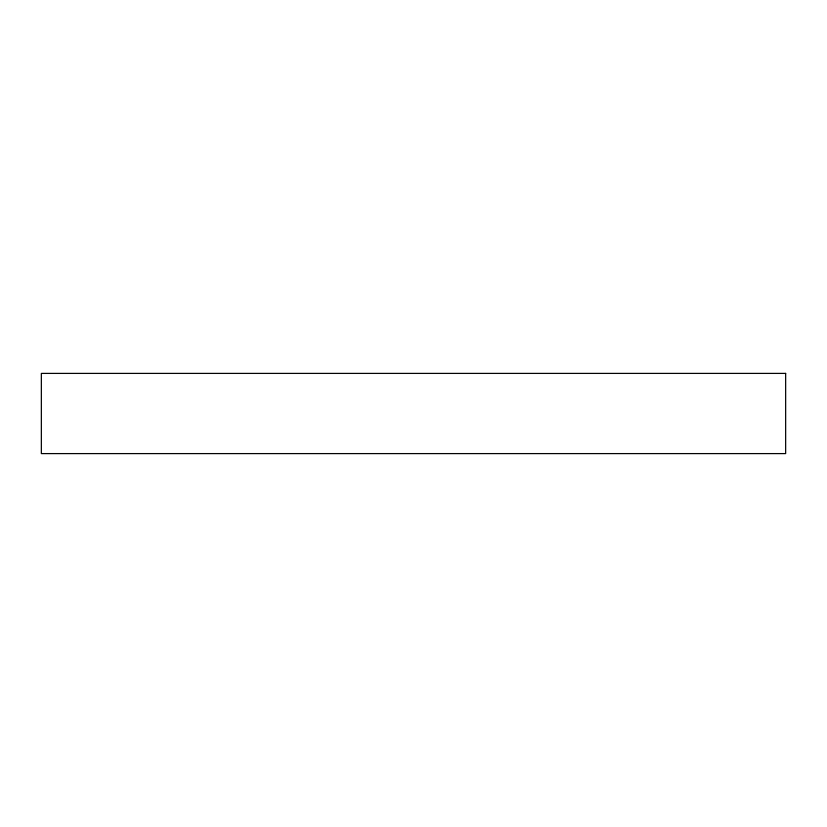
<?xml version="1.0" encoding="UTF-8"?>
<svg xmlns="http://www.w3.org/2000/svg" width="827" height="827" viewBox="0 0 827 827"><rect width="100%" height="100%" fill="white"/><g stroke="black" fill="none" stroke-linecap="round" stroke-linejoin="round"><path stroke-width="1.24" d="M785.65 373.401L41.35 373.401L41.35 453.599L785.65 453.599L785.65 373.401"/></g></svg>
